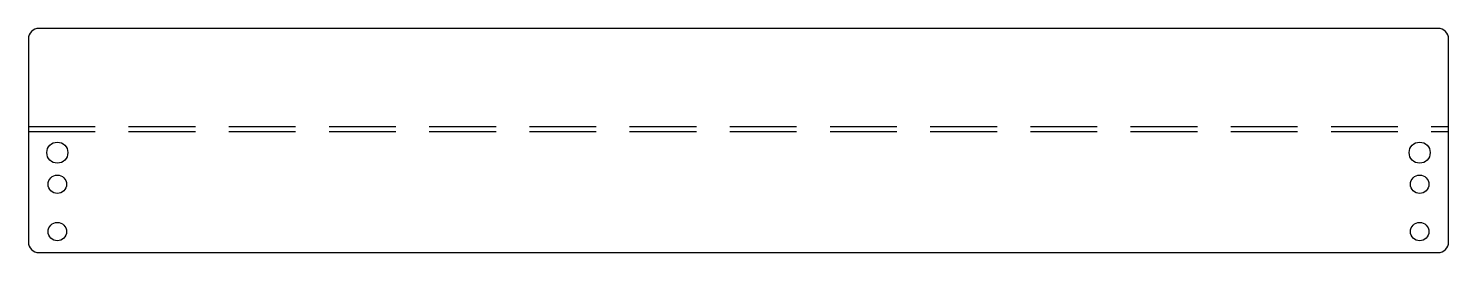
# Model space of a CAD drawing. Extents: x 0 to 270, y 0 to 43.
import ezdxf

# ---------------------------------------------------------------- set-up
doc = ezdxf.new("R2010")
doc.units = 0
doc.header["$MEASUREMENT"] = 0
doc.linetypes.add('DASHED', pattern=[19.05, 12.7, -6.35])
doc.layers.get('0').update_dxf_attribs({"linetype": 'CONTINUOUS'})

msp = doc.modelspace()

# ---------------------------------------------------------------- linework, layer by layer
for p, q in [((0, 40.62), (0, 2)), ((268, 42.62), (2, 42.62)), ((270, 2), (270, 40.62)), ((2, 0), (268, 0))]:
    msp.add_line(p, q)
at = {"linetype": 'DASHED'}
for p, q in [((0, 24), (270, 24)), ((0, 23.02), (270, 23.02))]:
    msp.add_line(p, q, dxfattribs=at)
for centre, radius in [((5.5, 19), 2), ((264.5, 19), 2), ((5.5, 13), 1.75), ((264.5, 13), 1.75), ((5.5, 4), 1.75), ((264.5, 4), 1.75)]:
    msp.add_circle(centre, radius)
for centre, start, end in [((2, 40.62), 90, 180), ((268, 40.62), 0, 90), ((2, 2), 180, 270), ((268, 2), 270, 0)]:
    msp.add_arc(centre, 2, start, end)

doc.saveas('drawing.dxf')
